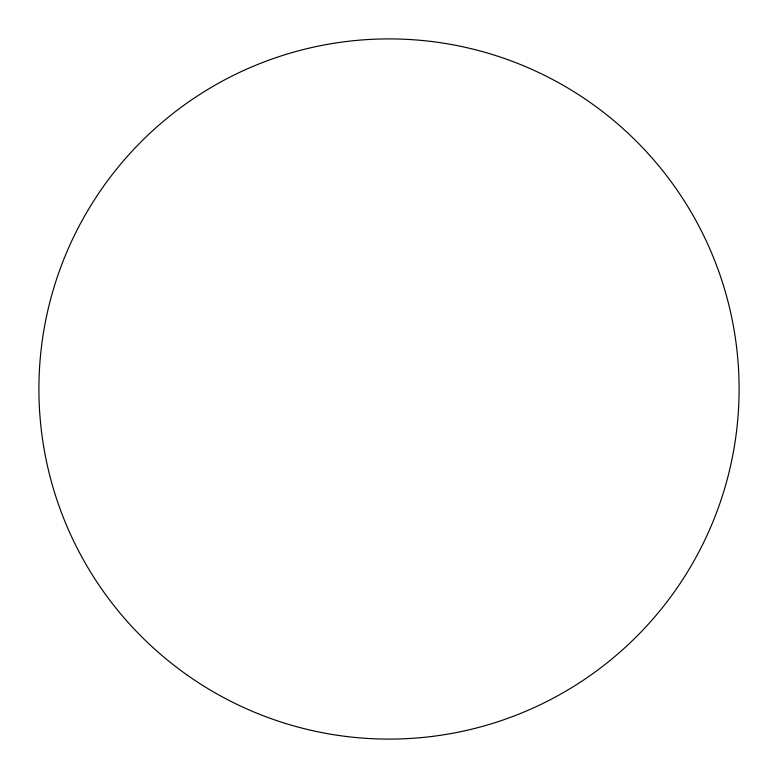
<?xml version="1.0" encoding="UTF-8"?>
<svg xmlns="http://www.w3.org/2000/svg" width="778" height="778" viewBox="0 0 778 778"><rect width="100%" height="100%" fill="white"/><g stroke="black" fill="none" stroke-linecap="round" stroke-linejoin="round"><path stroke-width="1.17" d="M187.41 675.236A350.1 350.1 0 0 0 737.68 420.46A350.1 350.1 0 0 0 241.9 71.304A350.1 350.1 0 0 0 187.41 675.236"/></g></svg>
